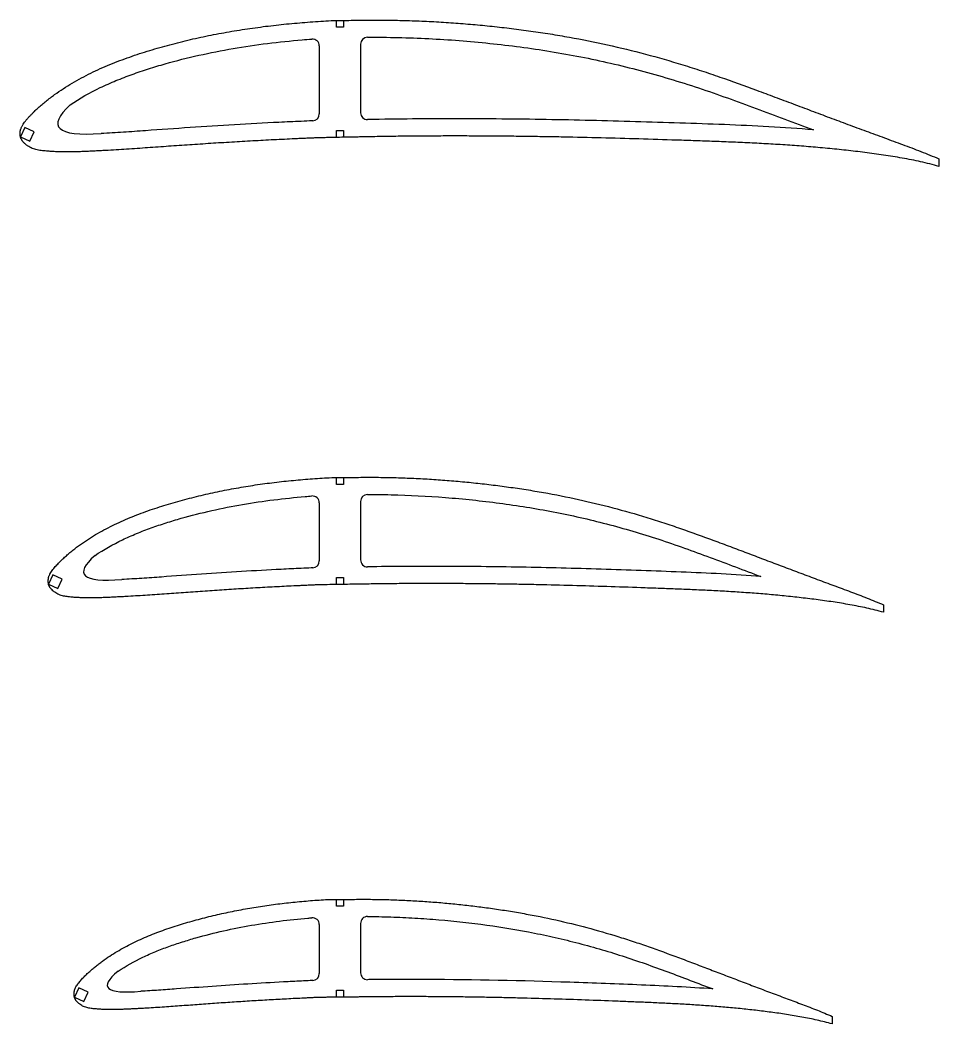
# Model space of a CAD drawing. Header units: millimetres. Extents: x -11497 to 404, y -3854 to 414.
# Drawn here: x -3153.8 to -2886.7, y -1023 to -731.1 of the extents above; entities that cross this region are included whole.
import ezdxf

# ---------------------------------------------------------------- set-up
doc = ezdxf.new("R2010")
doc.units = ezdxf.units.MM

msp = doc.modelspace()

# ---------------------------------------------------------------- linework, layer by layer
for p, q in [((-3061.8029, -733.2192), (-3061.8029, -731.2347)), ((-3059.8029, -731.2192), (-3059.8029, -733.2192)), ((-3059.8029, -733.2192), (-3061.8029, -733.2192)), ((-3054.8029, -738.1302), (-3054.8029, -758.0641)), ((-3066.8029, -738.6354), (-3066.8029, -758.4258)), ((-3061.8029, -765.2485), (-3061.8029, -763.2485)), ((-3061.8029, -763.2485), (-3059.8029, -763.2485)), ((-3059.8029, -763.2485), (-3059.8029, -765.2079)), ((-3061.8029, -866.1298), (-3061.8029, -864.1468)), ((-3059.8029, -866.1298), (-3061.8029, -866.1298)), ((-3059.8029, -864.1298), (-3059.8029, -866.1298)), ((-3066.8029, -871.5015), (-3066.8029, -888.4069)), ((-3054.8029, -871.0634), (-3054.8029, -888.1075)), ((-3061.8029, -895.2485), (-3061.8029, -893.2485)), ((-3061.8029, -893.2485), (-3059.8029, -893.2485)), ((-3059.8029, -893.2485), (-3059.8029, -895.2145)), ((-3061.8029, -988.8172), (-3061.8029, -986.8351)), ((-3059.8029, -988.8172), (-3061.8029, -988.8172)), ((-3059.8029, -986.8172), (-3059.8029, -988.8172)), ((-3066.8029, -994.1498), (-3066.8029, -1008.3926)), ((-3054.8029, -993.7797), (-3054.8029, -1008.1523)), ((-3061.8029, -1015.2485), (-3061.8029, -1013.2485)), ((-3061.8029, -1013.2485), (-3059.8029, -1013.2485)), ((-3059.8029, -1013.2485), (-3059.8029, -1015.2227))]:
    msp.add_line(p, q)
at = {"color": 7, "linetype": 'Continuous', "lineweight": 25}
for p, q in [((-3139.2638, -755.7631), (-3139.2637, -755.7633)), ((-3152.4186, -762.3619), (-3153.6865, -765.0808)), ((-3149.6997, -763.6297), (-3152.4186, -762.3619)), ((-3150.9676, -766.3487), (-3149.6997, -763.6297)), ((-3153.6865, -765.0808), (-3150.9676, -766.3487)), ((-2886.6608, -771.4766), (-2886.6586, -773.6612)), ((-3132.0121, -886.7662), (-3132.0119, -886.7664)), ((-3144.2451, -892.4582), (-3145.513, -895.1771)), ((-3141.5262, -893.726), (-3144.2451, -892.4582)), ((-3145.513, -895.1771), (-3142.794, -896.4449)), ((-3142.794, -896.4449), (-3141.5262, -893.726)), ((-2902.795, -901.1306), (-2902.7921, -903.326)), ((-3125.3175, -1007.692), (-3125.3171, -1007.6923)), ((-3136.6994, -1012.5469), (-3137.9673, -1015.2659)), ((-3133.9805, -1013.8148), (-3136.6994, -1012.5469)), ((-3137.9673, -1015.2659), (-3135.2483, -1016.5337)), ((-3135.2483, -1016.5337), (-3133.9805, -1013.8148)), ((-3118.7016, -1013.5241), (-3118.7032, -1013.5242)), ((-2917.6899, -1020.811), (-2917.6864, -1023.0164))]:
    msp.add_line(p, q, dxfattribs=at)
for centre, start, end in [((-3068.8029, -738.6354), 0, 94.349868), ((-3052.8029, -738.1302), 90.458323, 180), ((-3068.8029, -758.4258), 272.117061, 0), ((-3052.8029, -758.0641), 180, 271.122232), ((-3068.8029, -871.5015), 0, 94.496354), ((-3052.8029, -871.0634), 90.096453, 180), ((-3068.8029, -888.4069), 272.302083, 360), ((-3052.8029, -888.1075), 180, 270.923656), ((-3068.8029, -994.1498), 0, 94.699744), ((-3052.8029, -993.7797), 89.686792, 180), ((-3068.8029, -1008.3926), 272.593728, 360), ((-3052.8029, -1008.1523), 180, 270.708374)]:
    msp.add_arc(centre, 2, start, end)
for points, knots in [([(-2886.6586, -773.6612), (-2887.5345, -773.4018), (-2889.305, -772.9483), (-2891.9713, -772.3133), (-2894.6545, -771.7513), (-2897.3488, -771.2454), (-2900.0523, -770.7903), (-2902.7622, -770.3752), (-2905.4769, -769.9907), (-2908.1951, -769.6314), (-2910.9165, -769.2951), (-2914.5486, -768.8757), (-2919.0953, -768.4065), (-2924.5596, -767.9244), (-2930.0301, -767.5121), (-2935.5056, -767.1667), (-2940.9847, -766.8764), (-2946.4662, -766.6309), (-2951.9494, -766.4181), (-2957.4336, -766.2255), (-2964.7464, -765.9822), (-2973.8882, -765.6901), (-2984.8597, -765.3819), (-2994.0034, -765.1752), (-3001.3186, -765.0441), (-3006.805, -764.9629), (-3012.2913, -764.8985), (-3017.7775, -764.8545), (-3023.2632, -764.8277), (-3028.7486, -764.8216), (-3034.2334, -764.8364), (-3039.7175, -764.8756), (-3044.2869, -764.9269), (-3047.9419, -764.9796), (-3050.6828, -765.0268), (-3052.9668, -765.0687), (-3054.7938, -765.1087), (-3056.6206, -765.1451), (-3058.9038, -765.1914), (-3060.7306, -765.2252), (-3062.6656, -765.2673), (-3064.1979, -765.2998), (-3066.2408, -765.3491), (-3067.7728, -765.3932), (-3069.3045, -765.4499), (-3070.8355, -765.5189), (-3072.3666, -765.5875), (-3074.408, -765.6767), (-3076.9591, -765.7985), (-3080.0201, -765.9503), (-3083.0806, -766.1084), (-3087.1604, -766.3302), (-3091.2392, -766.5648), (-3095.3169, -766.8143), (-3098.3746, -767.0071), (-3101.4319, -767.2057), (-3104.4886, -767.4101), (-3107.5449, -767.6195), (-3110.6008, -767.8327), (-3113.6565, -768.049), (-3116.712, -768.2655), (-3119.7677, -768.4785), (-3122.8239, -768.6824), (-3125.881, -768.8725), (-3128.4294, -769.015), (-3130.4685, -769.1217), (-3131.998, -769.1984), (-3133.5276, -769.2723), (-3135.0574, -769.3414), (-3136.5876, -769.4009), (-3138.1183, -769.4468), (-3139.6496, -769.4692), (-3141.181, -769.468), (-3142.712, -769.4331), (-3144.2422, -769.3699), (-3145.7699, -769.2632), (-3147.2948, -769.1231), (-3148.8129, -768.913), (-3150.0439, -768.5575), (-3150.9668, -768.1184), (-3151.513, -767.7877), (-3151.9245, -767.486), (-3152.3221, -767.1661), (-3152.6891, -766.8107), (-3152.9763, -766.469), (-3153.1307, -766.2666), (-3153.2392, -766.1093), (-3153.3388, -765.9463), (-3153.4273, -765.7769), (-3153.5062, -765.603), (-3153.5853, -765.4299), (-3153.6547, -765.2532), (-3153.7006, -765.0688), (-3153.7362, -764.8821), (-3153.7626, -764.6931), (-3153.7812, -764.5031), (-3153.7964, -764.2485), (-3153.8013, -763.9291), (-3153.7662, -763.6114), (-3153.7317, -763.3594), (-3153.6936, -763.1721), (-3153.6448, -762.9872), (-3153.5707, -762.7434), (-3153.4594, -762.4445), (-3153.2974, -762.0977), (-3153.0578, -761.647), (-3152.7128, -761.1097), (-3152.2555, -760.4955), (-3151.7656, -759.9068), (-3151.2533, -759.3378), (-3150.7239, -758.7846), (-3150.1861, -758.2396), (-3149.4609, -757.5212), (-3148.5337, -756.6442), (-3147.3894, -755.6263), (-3146.2102, -754.6491), (-3145.0033, -753.7064), (-3143.3603, -752.494), (-3141.2505, -751.0566), (-3138.649, -749.4393), (-3135.983, -747.9306), (-3133.2598, -746.5276), (-3130.485, -745.23), (-3127.6673, -744.0282), (-3124.8176, -742.9049), (-3121.9398, -741.8552), (-3119.0392, -740.8707), (-3116.1181, -739.9481), (-3113.1794, -739.0833), (-3110.2261, -738.2697), (-3107.2597, -737.5043), (-3104.2814, -736.7868), (-3101.2919, -736.1166), (-3097.2924, -735.285), (-3092.2702, -734.3578), (-3087.223, -733.5755), (-3083.1737, -733.0298), (-3080.1313, -732.6613), (-3077.0844, -732.3307), (-3074.0338, -732.0335), (-3070.979, -731.7823), (-3067.9228, -731.5462), (-3064.8642, -731.3415), (-3062.823, -731.2571), (-3061.8029, -731.2347)], [0, 0, 0, 0, 0.00737426, 0.01474851, 0.02212277, 0.02949703, 0.03687129, 0.04424554, 0.0516198, 0.05899406, 0.06636831, 0.07374257, 0.08849108, 0.1032396, 0.11798811, 0.13273663, 0.14748514, 0.16223365, 0.17698217, 0.19173068, 0.2064792, 0.23597622, 0.26547325, 0.29497028, 0.3097188, 0.32446731, 0.33921582, 0.35396434, 0.36871285, 0.38346137, 0.39820988, 0.41295839, 0.42770691, 0.43508116, 0.44245542, 0.44982968, 0.45351681, 0.45720394, 0.46457819, 0.47195245, 0.47195245, 0.48020319, 0.48432856, 0.48845394, 0.49257931, 0.49670468, 0.50083005, 0.50495542, 0.51320616, 0.52145691, 0.52970765, 0.53795839, 0.55445988, 0.56271062, 0.57096137, 0.57921211, 0.58746285, 0.59571359, 0.60396434, 0.61221508, 0.62046582, 0.62871657, 0.63696731, 0.64521805, 0.6534688, 0.65759417, 0.66171954, 0.66584491, 0.66997028, 0.67409565, 0.67822102, 0.6823464, 0.68647177, 0.69059714, 0.69472251, 0.69884788, 0.70297325, 0.70709862, 0.711224, 0.71328668, 0.71534937, 0.71638071, 0.71741205, 0.71947474, 0.72050608, 0.72102175, 0.72153742, 0.7220531, 0.72256877, 0.72308444, 0.72360011, 0.72411578, 0.72463145, 0.72514712, 0.7256628, 0.72617847, 0.72669414, 0.72772548, 0.72875682, 0.7292725, 0.72978817, 0.73030384, 0.73081951, 0.73185085, 0.7328822, 0.73391354, 0.73597622, 0.73803891, 0.7401016, 0.74216428, 0.74422697, 0.74628965, 0.74835234, 0.75247771, 0.75660308, 0.76072845, 0.76485383, 0.7689792, 0.77722994, 0.78548068, 0.79373143, 0.80198217, 0.81023291, 0.81848365, 0.8267344, 0.83498514, 0.84323588, 0.85148663, 0.85973737, 0.86798811, 0.87623886, 0.8844896, 0.89274034, 0.90099108, 0.91749257, 0.93399406, 0.9422448, 0.95049554, 0.95874629, 0.96699703, 0.97524777, 0.98349851, 0.99174926, 1, 1, 1, 1]), ([(-3061.8029, -731.2347), (-3060.8586, -731.2287), (-3058.9702, -731.2133), (-3056.1378, -731.175), (-3053.3054, -731.1283), (-3050.4727, -731.1185), (-3047.64, -731.128), (-3043.8633, -731.182), (-3040.0877, -731.2838), (-3036.3138, -731.4378), (-3032.5414, -731.6231), (-3027.8294, -731.9192), (-3022.1817, -732.3693), (-3016.5426, -732.9174), (-3010.9134, -733.5589), (-3005.2963, -734.2975), (-2999.6928, -735.1351), (-2992.2444, -736.3956), (-2982.984, -738.2504), (-2971.9751, -740.9426), (-2962.8983, -743.5515), (-2955.7035, -745.8537), (-2948.549, -748.2785), (-2941.4464, -750.8512), (-2934.3674, -753.4872), (-2929.0637, -755.4789), (-2923.76, -757.4708), (-2918.4558, -759.4613), (-2913.1484, -761.4432), (-2908.7214, -763.0838), (-2905.1769, -764.3881), (-2902.5164, -765.3605), (-2899.8561, -766.3337), (-2897.1983, -767.3135), (-2894.5476, -768.3125), (-2891.9047, -769.3322), (-2889.275, -770.3854), (-2887.5279, -771.1026), (-2886.6608, -771.4766)], [0, 0, 0, 0, 0.015625, 0.03125, 0.046875, 0.0625, 0.078125, 0.09375, 0.125, 0.140625, 0.15625, 0.1875, 0.21875, 0.25, 0.28125, 0.3125, 0.34375, 0.375, 0.4375, 0.5, 0.5625, 0.59375, 0.625, 0.6875, 0.71875, 0.75, 0.78125, 0.8125, 0.84375, 0.875, 0.890625, 0.90625, 0.921875, 0.9375, 0.953125, 0.96875, 0.984375, 1, 1, 1, 1]), ([(-3139.2637, -755.7633), (-3136.4419, -753.8702), (-3133.514, -752.2181), (-3128.9895, -750.0405), (-3127.4589, -749.3655), (-3124.3646, -748.0905), (-3122.8013, -747.4898), (-3119.6468, -746.3512), (-3118.0562, -745.8125), (-3114.8508, -744.7895), (-3113.2349, -744.3054), (-3108.3635, -742.9239), (-3105.0955, -742.0979), (-3098.5223, -740.6196), (-3095.2169, -739.9678), (-3088.572, -738.8241), (-3085.2303, -738.3316), (-3078.5384, -737.4954), (-3075.186, -737.1476), (-3070.8699, -736.7908), (-3069.9124, -736.714), (-3068.9546, -736.6412)], [0, 0, 0, 0, 0.125, 0.125, 0.1875, 0.1875, 0.25, 0.25, 0.3125, 0.3125, 0.375, 0.375, 0.5, 0.5, 0.625, 0.625, 0.75, 0.75, 0.875, 0.875, 0.910623833, 0.910623833, 0.910623833, 0.910623833]), ([(-3052.8189, -736.1303), (-3052.8161, -736.1302), (-3052.8133, -736.1302), (-3049.8373, -736.1065), (-3046.8668, -736.1277), (-3037.9636, -736.3197), (-3032.0388, -736.6171), (-3020.2095, -737.5344), (-3014.3049, -738.1535), (-3005.4633, -739.3264), (-3002.5183, -739.7584), (-2996.6358, -740.7149), (-2993.7082, -741.2381), (-2984.9681, -742.9479), (-2979.1994, -744.2788), (-2970.6301, -746.5502), (-2967.7874, -747.3525), (-2962.1291, -749.0465), (-2959.3141, -749.9397), (-2950.9035, -752.7331), (-2945.3425, -754.747), (-2937.021, -757.8334), (-2934.2505, -758.8731), (-2928.7099, -760.9537), (-2925.9397, -761.9945), (-2923.169, -763.0339)], [0.062441146, 0.062441146, 0.062441146, 0.062441146, 0.0625, 0.0625, 0.125, 0.125, 0.25, 0.25, 0.375, 0.375, 0.4375, 0.4375, 0.5, 0.5, 0.625, 0.625, 0.6875, 0.6875, 0.75, 0.75, 0.875, 0.875, 0.9375, 0.9375, 1, 1, 1, 1]), ([(-3068.729, -760.4244), (-3068.7616, -760.4256), (-3068.7942, -760.4268), (-3069.9053, -760.4685), (-3070.9833, -760.5194), (-3073.1395, -760.6155), (-3074.2177, -760.6624), (-3076.3736, -760.7634), (-3077.4514, -760.8159), (-3082.8404, -761.0826), (-3087.1505, -761.3161), (-3095.768, -761.8254), (-3100.0756, -762.1007), (-3108.689, -762.6817), (-3112.9946, -762.9906), (-3119.4536, -763.4439), (-3121.6068, -763.5919), (-3125.9145, -763.8654), (-3128.0691, -763.9887), (-3130.2244, -764.1006)], [0.702652949, 0.702652949, 0.702652949, 0.702652949, 0.703125, 0.703125, 0.71875, 0.71875, 0.734375, 0.734375, 0.75, 0.75, 0.8125, 0.8125, 0.875, 0.875, 0.9375, 0.9375, 0.96875, 0.96875, 1, 1, 1, 1]), ([(-2923.169, -763.0339), (-2927.4747, -762.6716), (-2931.7832, -762.3768), (-2940.4047, -761.89), (-2944.7176, -761.6965), (-2953.3455, -761.3593), (-2957.6604, -761.2135), (-2966.2906, -760.929), (-2970.6059, -760.791), (-2983.5531, -760.4077), (-2992.1865, -760.1968), (-3009.4591, -759.9101), (-3018.0953, -759.829), (-3035.3669, -759.8186), (-3044.0023, -759.8941), (-3052.6794, -760.0621), (-3052.7216, -760.0629), (-3052.7637, -760.0637)], [0, 0, 0, 0, 0.0625, 0.0625, 0.125, 0.125, 0.1875, 0.1875, 0.25, 0.25, 0.375, 0.375, 0.5, 0.5, 0.625, 0.625, 0.625610156, 0.625610156, 0.625610156, 0.625610156]), ([(-2902.7921, -903.326), (-2903.5906, -903.0942), (-2905.2014, -902.6794), (-2907.6279, -902.1029), (-2910.0682, -901.5884), (-2912.518, -901.1237), (-2914.9754, -900.7033), (-2917.4382, -900.3184), (-2919.905, -899.961), (-2922.3747, -899.627), (-2924.847, -899.3144), (-2928.1463, -898.9246), (-2932.2756, -898.4877), (-2937.2373, -898.0384), (-2942.2035, -897.6522), (-2947.1734, -897.3263), (-2952.1456, -897.0501), (-2957.1194, -896.8138), (-2962.0941, -896.6068), (-2967.0691, -896.4183), (-2973.7026, -896.1785), (-2981.9946, -895.8907), (-2991.9462, -895.5836), (-3000.241, -895.3731), (-3006.8782, -895.2355), (-3011.8567, -895.1476), (-3016.8361, -895.0749), (-3021.8162, -895.0212), (-3026.7971, -894.9825), (-3031.7789, -894.9629), (-3036.7616, -894.9618), (-3041.7452, -894.9835), (-3045.8989, -895.0181), (-3049.2223, -895.0564), (-3051.7151, -895.0914), (-3053.7926, -895.1254), (-3055.4547, -895.1559), (-3057.1169, -895.1789), (-3059.1947, -895.2053), (-3060.8574, -895.2293), (-3062.6187, -895.2651), (-3064.0136, -895.2864), (-3065.8735, -895.3209), (-3067.2685, -895.3553), (-3068.6631, -895.4056), (-3070.0571, -895.4715), (-3071.4512, -895.536), (-3073.3104, -895.6182), (-3075.634, -895.7325), (-3078.4223, -895.8739), (-3081.2107, -896.0207), (-3084.9283, -896.2271), (-3088.6457, -896.4451), (-3092.3628, -896.6771), (-3095.1505, -896.856), (-3097.9381, -897.0405), (-3100.7255, -897.23), (-3103.5129, -897.4242), (-3106.3001, -897.6224), (-3109.0873, -897.8229), (-3111.8747, -898.0237), (-3114.6625, -898.2214), (-3117.451, -898.411), (-3120.2405, -898.5878), (-3122.566, -898.7203), (-3124.4269, -898.8198), (-3125.8227, -898.8916), (-3127.2187, -898.9609), (-3128.6149, -899.0254), (-3130.0115, -899.081), (-3131.4086, -899.1246), (-3132.8063, -899.1452), (-3134.2042, -899.1451), (-3135.6016, -899.113), (-3136.9985, -899.0562), (-3138.3929, -898.9576), (-3139.7851, -898.8308), (-3141.17, -898.6319), (-3142.2905, -898.2949), (-3143.1268, -897.8814), (-3143.622, -897.5739), (-3143.993, -897.2921), (-3144.3518, -896.9951), (-3144.6809, -896.6643), (-3144.9365, -896.347), (-3145.0723, -896.1583), (-3145.1673, -896.012), (-3145.254, -895.8607), (-3145.3309, -895.704), (-3145.3987, -895.5433), (-3145.464, -895.3823), (-3145.5184, -895.2176), (-3145.5512, -895.0472), (-3145.576, -894.8754), (-3145.594, -894.7021), (-3145.6059, -894.5283), (-3145.6156, -894.2957), (-3145.6211, -894.0041), (-3145.5908, -893.714), (-3145.5669, -893.483), (-3145.5366, -893.3111), (-3145.4955, -893.1414), (-3145.4327, -892.9175), (-3145.3368, -892.6424), (-3145.1928, -892.3241), (-3144.9799, -891.9095), (-3144.6693, -891.4162), (-3144.256, -890.8523), (-3143.8119, -890.3124), (-3143.3463, -889.7909), (-3142.8642, -889.2849), (-3142.3747, -888.786), (-3141.7138, -888.1289), (-3140.8691, -887.3266), (-3139.8266, -886.3949), (-3138.7516, -885.5011), (-3137.6516, -884.6384), (-3136.1536, -883.529), (-3134.2293, -882.2147), (-3131.857, -880.7345), (-3129.4247, -879.3554), (-3126.9407, -878.0717), (-3124.409, -876.8854), (-3121.8383, -875.7866), (-3119.2388, -874.7586), (-3116.6132, -873.7996), (-3113.9673, -872.8987), (-3111.3025, -872.0555), (-3108.6221, -871.2645), (-3105.9284, -870.5205), (-3103.2231, -869.8206), (-3100.507, -869.1644), (-3097.7811, -868.5515), (-3094.1345, -867.7911), (-3089.5562, -866.9435), (-3084.9563, -866.2278), (-3081.2665, -865.7285), (-3078.4946, -865.3917), (-3075.7192, -865.0886), (-3072.9406, -864.8174), (-3070.1589, -864.5858), (-3067.3762, -864.3688), (-3064.5907, -864.196), (-3062.7316, -864.1468), (-3061.8029, -864.1468)], [0, 0, 0, 0, 0.00737426, 0.01474851, 0.02212277, 0.02949703, 0.03687129, 0.04424554, 0.0516198, 0.05899406, 0.06636831, 0.07374257, 0.08849108, 0.1032396, 0.11798811, 0.13273663, 0.14748514, 0.16223365, 0.17698217, 0.19173068, 0.2064792, 0.23597622, 0.26547325, 0.29497028, 0.3097188, 0.32446731, 0.33921582, 0.35396434, 0.36871285, 0.38346137, 0.39820988, 0.41295839, 0.42770691, 0.43508116, 0.44245542, 0.44982968, 0.45351681, 0.45720394, 0.46457819, 0.47195245, 0.47195245, 0.48020319, 0.48432856, 0.48845394, 0.49257931, 0.49670468, 0.50083005, 0.50495542, 0.51320616, 0.52145691, 0.52970765, 0.53795839, 0.55445988, 0.56271062, 0.57096137, 0.57921211, 0.58746285, 0.59571359, 0.60396434, 0.61221508, 0.62046582, 0.62871657, 0.63696731, 0.64521805, 0.6534688, 0.65759417, 0.66171954, 0.66584491, 0.66997028, 0.67409565, 0.67822102, 0.6823464, 0.68647177, 0.69059714, 0.69472251, 0.69884788, 0.70297325, 0.70709862, 0.711224, 0.71328668, 0.71534937, 0.71638071, 0.71741205, 0.71947474, 0.72050608, 0.72102175, 0.72153742, 0.7220531, 0.72256877, 0.72308444, 0.72360011, 0.72411578, 0.72463145, 0.72514712, 0.7256628, 0.72617847, 0.72669414, 0.72772548, 0.72875682, 0.7292725, 0.72978817, 0.73030384, 0.73081951, 0.73185085, 0.7328822, 0.73391354, 0.73597622, 0.73803891, 0.7401016, 0.74216428, 0.74422697, 0.74628965, 0.74835234, 0.75247771, 0.75660308, 0.76072845, 0.76485383, 0.7689792, 0.77722994, 0.78548068, 0.79373143, 0.80198217, 0.81023291, 0.81848365, 0.8267344, 0.83498514, 0.84323588, 0.85148663, 0.85973737, 0.86798811, 0.87623886, 0.8844896, 0.89274034, 0.90099108, 0.91749257, 0.93399406, 0.9422448, 0.95049554, 0.95874629, 0.96699703, 0.97524777, 0.98349851, 0.99174926, 1, 1, 1, 1]), ([(-3061.8029, -864.1468), (-3060.9451, -864.1387), (-3059.2296, -864.1261), (-3056.6564, -864.0999), (-3054.0833, -864.0627), (-3051.5099, -864.0625), (-3048.9366, -864.0776), (-3045.5058, -864.1376), (-3042.0762, -864.2391), (-3038.6483, -864.3894), (-3035.2218, -864.5674), (-3030.9419, -864.8486), (-3025.8125, -865.2719), (-3020.6912, -865.7841), (-3015.5791, -866.3816), (-3010.478, -867.0666), (-3005.3897, -867.8413), (-2998.6266, -869.0055), (-2990.2186, -870.7133), (-2980.2243, -873.1861), (-2971.9851, -875.5784), (-2965.4546, -877.6871), (-2958.9612, -879.9078), (-2952.5154, -882.2628), (-2946.091, -884.6747), (-2941.2779, -886.4973), (-2936.4648, -888.3201), (-2931.651, -890.1411), (-2926.8347, -891.9553), (-2922.8174, -893.4574), (-2919.6011, -894.6521), (-2917.1872, -895.5438), (-2914.7731, -896.4349), (-2912.3612, -897.332), (-2909.9554, -898.2454), (-2907.5567, -899.1773), (-2905.1687, -900.1366), (-2903.5831, -900.7918), (-2902.795, -901.1306)], [0, 0, 0, 0, 0.015625, 0.03125, 0.046875, 0.0625, 0.078125, 0.09375, 0.125, 0.140625, 0.15625, 0.1875, 0.21875, 0.25, 0.28125, 0.3125, 0.34375, 0.375, 0.4375, 0.5, 0.5625, 0.59375, 0.625, 0.6875, 0.71875, 0.75, 0.78125, 0.8125, 0.84375, 0.875, 0.890625, 0.90625, 0.921875, 0.9375, 0.953125, 0.96875, 0.984375, 1, 1, 1, 1]), ([(-3132.0119, -886.7664), (-3129.4547, -885.0577), (-3126.8015, -883.5654), (-3122.7006, -881.5999), (-3121.3132, -880.9908), (-3118.5094, -879.838), (-3117.0928, -879.2948), (-3114.2342, -878.2655), (-3112.793, -877.7776), (-3109.8884, -876.852), (-3108.4238, -876.4135), (-3104.0124, -875.1628), (-3101.0529, -874.4145), (-3095.0999, -873.0747), (-3092.1063, -872.4838), (-3086.0879, -871.4459), (-3083.0615, -870.9981), (-3077.0017, -870.2383), (-3073.966, -869.9223), (-3070.2698, -869.613), (-3069.6149, -869.5592), (-3068.9597, -869.5076)], [0, 0, 0, 0, 0.125, 0.125, 0.1875, 0.1875, 0.25, 0.25, 0.3125, 0.3125, 0.375, 0.375, 0.5, 0.5, 0.625, 0.625, 0.75, 0.75, 0.875, 0.875, 0.901916741, 0.901916741, 0.901916741, 0.901916741]), ([(-3052.8063, -869.0634), (-3051.8314, -869.0617), (-3050.857, -869.0658), (-3048.5626, -869.0841), (-3047.2433, -869.1064), (-3040.6501, -869.2599), (-3035.3874, -869.5289), (-3024.8851, -870.3485), (-3019.6453, -870.898), (-3009.1885, -872.2764), (-3003.9716, -873.1069), (-2996.1674, -874.6108), (-2993.5702, -875.1544), (-2988.4096, -876.3244), (-2985.8428, -876.9513), (-2980.7351, -878.2848), (-2978.1941, -878.9912), (-2973.1374, -880.4822), (-2970.622, -881.2678), (-2963.1108, -883.732), (-2958.1495, -885.5173), (-2950.7321, -888.2712), (-2948.2636, -889.2013), (-2943.3284, -891.0675), (-2940.8616, -892.0027), (-2938.3943, -892.9366)], [0.070694357, 0.070694357, 0.070694357, 0.070694357, 0.09375, 0.09375, 0.125, 0.125, 0.25, 0.25, 0.375, 0.375, 0.5, 0.5, 0.5625, 0.5625, 0.625, 0.625, 0.6875, 0.6875, 0.75, 0.75, 0.875, 0.875, 0.9375, 0.9375, 1, 1, 1, 1]), ([(-2938.3943, -892.9366), (-2946.1246, -892.3167), (-2953.8658, -891.9339), (-2965.4828, -891.4696), (-2969.3558, -891.3302), (-2977.1021, -891.0561), (-2980.9754, -890.924), (-2992.5969, -890.5573), (-3000.3468, -890.3557), (-3015.8506, -890.0707), (-3023.6024, -889.9843), (-3038.4931, -889.9487), (-3045.6319, -889.9921), (-3052.7707, -890.1072)], [0, 0, 0, 0, 0.125, 0.125, 0.1875, 0.1875, 0.25, 0.25, 0.375, 0.375, 0.5, 0.5, 0.615117322, 0.615117322, 0.615117322, 0.615117322]), ([(-3068.7226, -890.4053), (-3068.8621, -890.4109), (-3069.0015, -890.4167), (-3070.1085, -890.4649), (-3071.0757, -890.5125), (-3073.9781, -890.6427), (-3075.9125, -890.7384), (-3081.715, -891.0351), (-3085.5823, -891.2511), (-3093.3147, -891.721), (-3097.1798, -891.9737), (-3104.9085, -892.5056), (-3108.7719, -892.7881), (-3114.5675, -893.2014), (-3116.4996, -893.3363), (-3120.3649, -893.5857), (-3122.2983, -893.6981), (-3124.2323, -893.8009)], [0.70087281, 0.70087281, 0.70087281, 0.70087281, 0.703125, 0.703125, 0.71875, 0.71875, 0.75, 0.75, 0.8125, 0.8125, 0.875, 0.875, 0.9375, 0.9375, 0.96875, 0.96875, 1, 1, 1, 1]), ([(-2917.6864, -1023.0164), (-2918.4134, -1022.8101), (-2919.8766, -1022.431), (-2922.0818, -1021.9085), (-2924.2979, -1021.438), (-2926.5219, -1021.0112), (-2928.7522, -1020.6228), (-2930.9869, -1020.2658), (-2933.2248, -1019.9335), (-2935.4651, -1019.623), (-2937.7074, -1019.3321), (-2940.6994, -1018.9695), (-2944.4435, -1018.5626), (-2948.9411, -1018.1435), (-2953.4419, -1017.7815), (-2957.9449, -1017.4736), (-2962.4493, -1017.2103), (-2966.9542, -1016.9824), (-2971.4595, -1016.7808), (-2975.9646, -1016.5962), (-2981.9709, -1016.3596), (-2989.4783, -1016.0758), (-2998.4883, -1015.7696), (-3005.9994, -1015.5556), (-3012.0106, -1015.412), (-3016.5204, -1015.318), (-3021.0317, -1015.2376), (-3025.5447, -1015.1749), (-3030.0596, -1015.1252), (-3034.5765, -1015.0931), (-3039.0956, -1015.0773), (-3043.6171, -1015.0831), (-3047.3871, -1015.1022), (-3050.4044, -1015.1271), (-3052.668, -1015.1509), (-3054.5549, -1015.1776), (-3056.0648, -1015.1994), (-3057.5751, -1015.2101), (-3059.4633, -1015.218), (-3060.9746, -1015.2331), (-3062.5754, -1015.2629), (-3063.8434, -1015.274), (-3065.5345, -1015.2947), (-3066.8028, -1015.3202), (-3068.071, -1015.3646), (-3069.3385, -1015.4276), (-3070.6062, -1015.4885), (-3072.2971, -1015.564), (-3074.4106, -1015.6713), (-3076.9472, -1015.8032), (-3079.4844, -1015.9395), (-3082.8676, -1016.1318), (-3086.2514, -1016.3345), (-3089.6356, -1016.5502), (-3092.174, -1016.7164), (-3094.7127, -1016.8878), (-3097.2515, -1017.0635), (-3099.7905, -1017.2438), (-3102.3297, -1017.4281), (-3104.8692, -1017.6141), (-3107.4091, -1017.8003), (-3109.9495, -1017.984), (-3112.4908, -1018.1603), (-3115.0332, -1018.3249), (-3117.153, -1018.4481), (-3118.8493, -1018.5411), (-3120.1217, -1018.6083), (-3121.3943, -1018.6733), (-3122.6672, -1018.7334), (-3123.9405, -1018.7856), (-3125.2143, -1018.8271), (-3126.4886, -1018.8459), (-3127.7632, -1018.8469), (-3129.0374, -1018.8173), (-3130.3112, -1018.7665), (-3131.5826, -1018.6754), (-3132.8522, -1018.5607), (-3134.1142, -1018.3723), (-3135.1327, -1018.0524), (-3135.889, -1017.6625), (-3136.3372, -1017.3763), (-3136.6707, -1017.1129), (-3136.9938, -1016.837), (-3137.2879, -1016.5291), (-3137.5143, -1016.2342), (-3137.633, -1016.0582), (-3137.7154, -1015.922), (-3137.7902, -1015.7815), (-3137.8564, -1015.6366), (-3137.9139, -1015.4882), (-3137.9666, -1015.3383), (-3138.0071, -1015.1847), (-3138.0277, -1015.0272), (-3138.0425, -1014.8692), (-3138.0528, -1014.7104), (-3138.0586, -1014.5514), (-3138.0632, -1014.3391), (-3138.0692, -1014.0733), (-3138.0434, -1013.8086), (-3138.0292, -1013.597), (-3138.0062, -1013.4393), (-3137.9722, -1013.2837), (-3137.9199, -1013.078), (-3137.8381, -1012.8251), (-3137.7108, -1012.5329), (-3137.5225, -1012.1518), (-3137.2437, -1011.6991), (-3136.8709, -1011.1817), (-3136.4691, -1010.6868), (-3136.0468, -1010.2092), (-3135.6083, -1009.7466), (-3135.1632, -1009.2903), (-3134.5617, -1008.6899), (-3133.7932, -1007.9565), (-3132.8448, -1007.1044), (-3131.866, -1006.2876), (-3130.8645, -1005.4987), (-3129.5006, -1004.4844), (-3127.7475, -1003.2836), (-3125.5867, -1001.9301), (-3123.3701, -1000.6706), (-3121.107, -999.497), (-3118.7998, -998.4136), (-3116.4571, -997.4098), (-3114.0886, -996.4698), (-3111.6957, -995.5945), (-3109.285, -994.7708), (-3106.8569, -994.0008), (-3104.4148, -993.278), (-3101.9608, -992.5983), (-3099.4965, -991.9588), (-3097.0227, -991.3592), (-3094.54, -990.7993), (-3091.2193, -990.1045), (-3087.0507, -989.3304), (-3082.8638, -988.6761), (-3079.5059, -988.2198), (-3076.9837, -987.9123), (-3074.4588, -987.6346), (-3071.9314, -987.3873), (-3069.4017, -987.1738), (-3066.8716, -986.9745), (-3064.3383, -986.831), (-3062.6473, -986.8145), (-3061.8029, -986.8351)], [0, 0, 0, 0, 0.00737426, 0.01474851, 0.02212277, 0.02949703, 0.03687129, 0.04424554, 0.0516198, 0.05899406, 0.06636831, 0.07374257, 0.08849108, 0.1032396, 0.11798811, 0.13273663, 0.14748514, 0.16223365, 0.17698217, 0.19173068, 0.2064792, 0.23597622, 0.26547325, 0.29497028, 0.3097188, 0.32446731, 0.33921582, 0.35396434, 0.36871285, 0.38346137, 0.39820988, 0.41295839, 0.42770691, 0.43508116, 0.44245542, 0.44982968, 0.45351681, 0.45720394, 0.46457819, 0.47195245, 0.47195245, 0.48020319, 0.48432856, 0.48845394, 0.49257931, 0.49670468, 0.50083005, 0.50495542, 0.51320616, 0.52145691, 0.52970765, 0.53795839, 0.55445988, 0.56271062, 0.57096137, 0.57921211, 0.58746285, 0.59571359, 0.60396434, 0.61221508, 0.62046582, 0.62871657, 0.63696731, 0.64521805, 0.6534688, 0.65759417, 0.66171954, 0.66584491, 0.66997028, 0.67409565, 0.67822102, 0.6823464, 0.68647177, 0.69059714, 0.69472251, 0.69884788, 0.70297325, 0.70709862, 0.711224, 0.71328668, 0.71534937, 0.71638071, 0.71741205, 0.71947474, 0.72050608, 0.72102175, 0.72153742, 0.7220531, 0.72256877, 0.72308444, 0.72360011, 0.72411578, 0.72463145, 0.72514712, 0.7256628, 0.72617847, 0.72669414, 0.72772548, 0.72875682, 0.7292725, 0.72978817, 0.73030384, 0.73081951, 0.73185085, 0.7328822, 0.73391354, 0.73597622, 0.73803891, 0.7401016, 0.74216428, 0.74422697, 0.74628965, 0.74835234, 0.75247771, 0.75660308, 0.76072845, 0.76485383, 0.7689792, 0.77722994, 0.78548068, 0.79373143, 0.80198217, 0.81023291, 0.81848365, 0.8267344, 0.83498514, 0.84323588, 0.85148663, 0.85973737, 0.86798811, 0.87623886, 0.8844896, 0.89274034, 0.90099108, 0.91749257, 0.93399406, 0.9422448, 0.95049554, 0.95874629, 0.96699703, 0.97524777, 0.98349851, 0.99174926, 1, 1, 1, 1]), ([(-3061.8029, -986.8351), (-3061.025, -986.825), (-3059.469, -986.8151), (-3057.1352, -986.8), (-3054.8014, -986.7717), (-3052.4674, -986.7802), (-3050.1336, -986.8005), (-3047.0222, -986.866), (-3043.9119, -986.9672), (-3040.8034, -987.1142), (-3037.6962, -987.2855), (-3033.8154, -987.5528), (-3029.1644, -987.9514), (-3024.521, -988.4305), (-3019.8863, -988.9873), (-3015.2618, -989.6229), (-3010.649, -990.3394), (-3004.5185, -991.4148), (-2996.8975, -992.9869), (-2987.8399, -995.2571), (-2980.3739, -997.4495), (-2974.4566, -999.3796), (-2968.5736, -1001.4119), (-2962.7342, -1003.5659), (-2956.9141, -1005.771), (-2952.5538, -1007.4374), (-2948.1937, -1009.1039), (-2943.8327, -1010.7686), (-2939.4698, -1012.428), (-2935.8307, -1013.8021), (-2932.9173, -1014.8958), (-2930.7311, -1015.7129), (-2928.5443, -1016.5283), (-2926.3594, -1017.3489), (-2924.1797, -1018.1834), (-2922.0064, -1019.0343), (-2919.8416, -1019.9068), (-2918.405, -1020.5047), (-2917.6899, -1020.811)], [0, 0, 0, 0, 0.015625, 0.03125, 0.046875, 0.0625, 0.078125, 0.09375, 0.125, 0.140625, 0.15625, 0.1875, 0.21875, 0.25, 0.28125, 0.3125, 0.34375, 0.375, 0.4375, 0.5, 0.5625, 0.59375, 0.625, 0.6875, 0.71875, 0.75, 0.78125, 0.8125, 0.84375, 0.875, 0.890625, 0.90625, 0.921875, 0.9375, 0.953125, 0.96875, 0.984375, 1, 1, 1, 1]), ([(-3125.3171, -1007.6923), (-3123.0045, -1006.1538), (-3120.6051, -1004.8095), (-3116.8957, -1003.0401), (-3115.6408, -1002.4916), (-3113.1055, -1001.4517), (-3111.8244, -1000.9618), (-3109.2394, -1000.0333), (-3107.9364, -999.5924), (-3105.3099, -998.7567), (-3103.9855, -998.3605), (-3099.9992, -997.2306), (-3097.3248, -996.554), (-3091.9452, -995.3421), (-3089.2398, -994.8073), (-3083.8007, -993.867), (-3081.0658, -993.4606), (-3075.5903, -992.7713), (-3072.8474, -992.4845), (-3069.7221, -992.2194), (-3069.3445, -992.1875), (-3068.9668, -992.1565)], [0, 0, 0, 0, 0.125, 0.125, 0.1875, 0.1875, 0.25, 0.25, 0.3125, 0.3125, 0.375, 0.375, 0.5, 0.5, 0.625, 0.625, 0.75, 0.75, 0.875, 0.875, 0.892178742, 0.892178742, 0.892178742, 0.892178742]), ([(-3052.792, -991.7797), (-3052.2883, -991.7825), (-3051.7847, -991.7867), (-3050.1104, -991.8032), (-3048.9404, -991.8252), (-3045.4324, -991.9143), (-3043.0963, -992.0041), (-3038.4295, -992.2479), (-3036.0988, -992.4009), (-3029.1143, -992.9519), (-3024.4682, -993.4406), (-3015.1965, -994.6592), (-3010.5708, -995.389), (-3003.651, -996.7059), (-3001.3456, -997.1816), (-2996.7632, -998.2047), (-2994.484, -998.7528), (-2987.6806, -1000.5021), (-2983.1906, -1001.8076), (-2974.2974, -1004.6837), (-2969.8941, -1006.2538), (-2961.1245, -1009.5075), (-2956.7563, -1011.1851), (-2952.3858, -1012.8554)], [0.080311748, 0.080311748, 0.080311748, 0.080311748, 0.09375, 0.09375, 0.125, 0.125, 0.1875, 0.1875, 0.25, 0.25, 0.375, 0.375, 0.5, 0.5, 0.5625, 0.5625, 0.625, 0.625, 0.75, 0.75, 0.875, 0.875, 1, 1, 1, 1]), ([(-3068.7124, -1010.3905), (-3068.9462, -1010.4011), (-3069.18, -1010.4123), (-3070.2792, -1010.466), (-3071.1448, -1010.5054), (-3073.7414, -1010.626), (-3075.4718, -1010.7178), (-3084.124, -1011.1751), (-3091.0414, -1011.6137), (-3101.4131, -1012.3435), (-3104.8695, -1012.6014), (-3110.0547, -1012.9776), (-3111.7833, -1013.1004), (-3115.2415, -1013.3276), (-3116.9713, -1013.4299), (-3118.7016, -1013.5241)], [0.698904424, 0.698904424, 0.698904424, 0.698904424, 0.703125, 0.703125, 0.71875, 0.71875, 0.75, 0.75, 0.875, 0.875, 0.9375, 0.9375, 0.96875, 0.96875, 1, 1, 1, 1]), ([(-2952.3858, -1012.8554), (-2959.3058, -1012.3278), (-2966.2355, -1011.9939), (-2976.6334, -1011.5627), (-2980.0998, -1011.4276), (-2987.033, -1011.1643), (-2990.4998, -1011.0381), (-3007.8364, -1010.4539), (-3021.7152, -1010.1514), (-3039.0616, -1010.0743), (-3042.5309, -1010.0766), (-3047.735, -1010.1037), (-3049.4697, -1010.1167), (-3051.729, -1010.1397), (-3052.2536, -1010.1456), (-3052.7782, -1010.1521)], [0, 0, 0, 0, 0.125, 0.125, 0.1875, 0.1875, 0.25, 0.25, 0.5, 0.5, 0.5625, 0.5625, 0.59375, 0.59375, 0.603200247, 0.603200247, 0.603200247, 0.603200247])]:
    msp.add_open_spline(points, degree=3, knots=knots, dxfattribs=at)
for points in [[(-3139.2638, -755.7631), (-3146.1174, -762.2201), (-3143.1054, -764.9994), (-3130.228, -764.1009)], [(-3130.2244, -764.1006), (-3130.2256, -764.1007), (-3130.2268, -764.1008), (-3130.2281, -764.1008)], [(-3132.0121, -886.7662), (-3138.2972, -892.3385), (-3135.705, -894.6835), (-3124.2354, -893.8011)], [(-3124.2323, -893.8009), (-3124.2333, -893.8009), (-3124.2344, -893.801), (-3124.2355, -893.801)], [(-3125.3175, -1007.692), (-3131.0778, -1012.4477), (-3128.873, -1014.3917), (-3118.7031, -1013.5242)]]:
    msp.add_open_spline(points, degree=3, dxfattribs=at)

doc.saveas('drawing.dxf')
